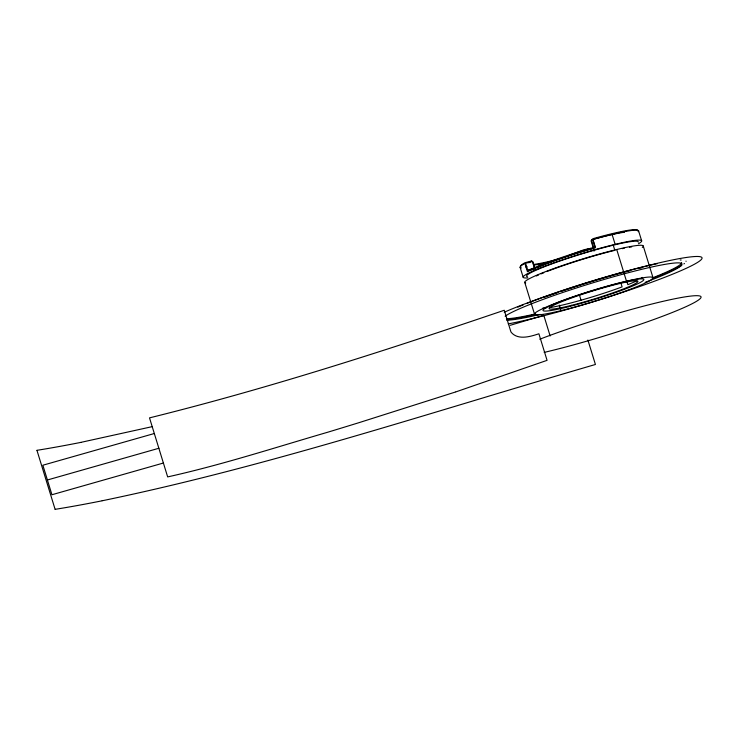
<?xml version="1.0" encoding="UTF-8"?>
<svg xmlns="http://www.w3.org/2000/svg" width="739" height="739" viewBox="0 0 739 739"><rect width="100%" height="100%" fill="white"/><g stroke="black" fill="none" stroke-linecap="round" stroke-linejoin="round"><path stroke-width="1.11" d="M455.935 391.864L547.063 360.346L538.897 333.779C530.297 336.605 518.122 340.393 511.259 332.393A6.254 5.607 83.1 0 1 510.612 330.915L504.257 310.26C387.273 349.99 269.467 388.16 149.509 417.877L167.661 476.904C221.894 464.877 274.825 447.631 328.107 432.112A593.75 51.748 -17.1 0 0 359.542 422.496L455.557 391.984M510.178 325.317L543.784 315.313L550.139 335.968M154.377 433.497L42.853 465.228L51.933 494.742L163.458 463.011M47.388 479.99L158.922 448.25M534.99 268.857L528.182 270.65A61.217 5.339 -17.1 0 1 594.341 247.288L592.65 248.489A53.467 4.656 -17.1 0 0 536.81 267.952M152.299 426.625L80.92 442.365M102.167 500.774C269.384 466.133 431.65 412.113 595.422 364.484L587.902 340.051M520.099 267.278L523.147 277.18M638.616 230.938L641.683 240.896M643.272 246.059L653.036 277.799M627.005 281.91L627.854 284.672A52.691 4.591 -17.1 0 0 636.769 280.829M612.077 234.383L615.144 244.341M616.732 249.505L626.496 281.245M613.259 245.182L614.848 250.345A58.427 5.09 -17.1 0 0 546.749 271.601M620.972 283.203L622.109 286.889A52.691 4.591 -17.1 0 1 549.253 307.683M591.597 240.683L593.685 247.473A1.561 1.496 55.6 0 1 593.565 248.673M593.362 248.951L594.036 251.121M579.33 294.704L581.03 300.21M559.358 305.17L561.04 310.639M532.773 261.458L534.86 268.239A1.515 0.647 76.5 0 0 535.008 268.663M524.736 282.344L534.5 314.084M36.95 450.337L55.111 509.356M80.856 442.393A518.806 45.218 -17.1 0 1 37.015 450.31M101.899 500.839A515.767 44.95 -17.1 0 1 55.185 509.328M559.746 258.761A53.467 4.656 -17.1 0 1 533.41 264.46M528.875 262.77A53.467 4.656 -17.1 0 1 531.868 260.895L525.059 262.696A61.217 5.339 -17.1 0 0 520.644 266.4M624.52 232.249A53.467 4.656 -17.1 0 0 591.551 239.824L593.241 238.614A61.217 5.339 -17.1 0 1 637.563 230.817M551.091 261.791A61.217 5.339 -17.1 0 1 538.214 264.811M527.036 266.77A61.217 5.339 -17.1 0 1 525.697 266.918M642.496 277.411A52.691 4.591 -17.1 0 1 640.981 278.566M545.964 308.052A52.691 4.591 -17.1 0 1 542.916 307.978M550.601 261.791A52.691 4.591 -17.1 0 1 533.706 265.033M686.014 261.126A98.407 8.572 -17.1 0 1 686.041 261.384M684.443 263.472A98.407 8.572 -17.1 0 1 683.88 263.906M681.718 265.347A98.407 8.572 -17.1 0 1 653.082 278.206M535.027 314.555A98.407 8.572 -17.1 0 1 506.936 319.821M517.799 307.147A98.407 8.572 -17.1 0 1 523.286 304.856M527.249 303.267A98.407 8.572 -17.1 0 1 657.414 263.629M680.24 260.008A98.407 8.572 -17.1 0 1 681.173 259.971M681.598 262.622A93.751 8.175 -17.1 0 1 652.214 277.984M535.627 313.872A93.751 8.175 -17.1 0 1 506.391 318.694M544.107 297.411A93.751 8.175 -17.1 0 1 557.391 292.699M561.27 291.369A93.751 8.175 -17.1 0 1 630.265 270.631M638.773 268.469A93.751 8.175 -17.1 0 1 642.071 267.666M539.775 339.219A102.278 8.914 -17.1 0 1 672.924 299.147A102.278 8.914 -17.1 0 1 676.776 310.666A102.278 8.914 -17.1 0 1 544.181 352.392M504.229 312.209A114.674 9.995 -17.1 0 1 664.361 261.68A114.674 9.995 -17.1 0 1 669.174 275.564A114.674 9.995 -17.1 0 1 508.275 323.885M505.134 316.19A93.751 8.175 -17.1 0 1 641.997 269.264A93.751 8.175 -17.1 0 1 645.147 282.335M540.172 314.398A93.751 8.175 -17.1 0 1 506.843 320.172M527.48 276.755A58.427 5.09 -17.1 0 1 578.36 254.955A58.427 5.09 -17.1 0 1 638.237 242.198M536.338 275.961A58.427 5.09 -17.1 0 1 538.592 274.954M541.087 273.883A58.427 5.09 -17.1 0 1 543.812 272.765M622.303 248.637A58.427 5.09 -17.1 0 1 624.233 248.23M629.452 247.242A58.427 5.09 -17.1 0 1 631.697 246.872M638.256 231.723A61.984 5.404 -17.1 0 0 592.955 239.427L595.495 247.685A61.984 5.404 -17.1 0 0 527.434 271.721L524.893 263.463A61.984 5.404 -17.1 0 0 521.42 267.943M527.858 277.892A61.984 5.404 -17.1 0 1 580.281 254.04A61.984 5.404 -17.1 0 1 638.496 243.75M525.715 283.009A61.984 5.404 -17.1 0 1 584.032 258.539A61.984 5.404 -17.1 0 1 642.283 247.445M569.224 255.343A11.528 1.007 -17.1 0 1 569.307 255.158L583.089 250.068A11.547 1.007 -17.1 0 1 591.265 248.646M592.752 239.556L591.052 240.757L593.14 247.547L594.84 246.346L592.752 239.556M532.385 261.486L525.577 263.278L527.664 270.068L534.473 268.266L532.385 261.486M568.66 306.713A52.691 4.591 -17.1 0 0 643.845 279.554A52.691 4.591 -17.1 0 0 567.903 298.621A52.691 4.591 -17.1 0 0 568.66 306.713M571.58 305.327A46.492 4.055 -17.1 0 0 637.914 281.365A46.492 4.055 -17.1 0 0 570.914 298.196A46.492 4.055 -17.1 0 0 571.58 305.327M562.259 310.343A61.984 5.404 -17.1 0 0 652.999 278.086A61.984 5.404 -17.1 0 0 566.056 299.406A61.984 5.404 -17.1 0 0 562.259 310.343"/></g></svg>
